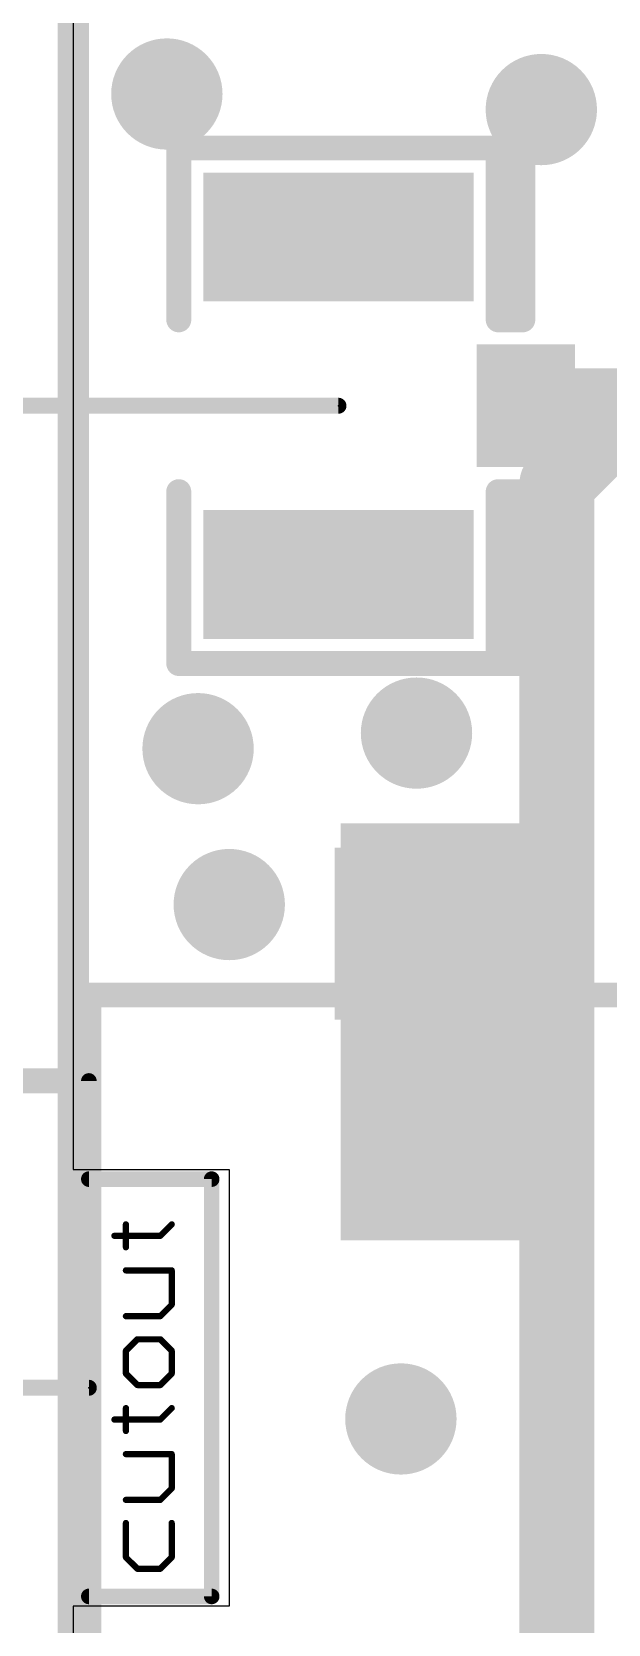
# Model space of a CAD drawing. Extents: x -18.9 to 56.5, y -5.3 to 63.2.
# Drawn here: x -0.34 to 4.35, y 7.47 to 20.45 of the extents above; entities that cross this region are included whole.
import ezdxf

# ---------------------------------------------------------------- set-up
doc = ezdxf.new("R2010")
doc.units = 0
for name, color, linetype in [('1', 12, 'CONTINUOUS'), ('16', 132, 'CONTINUOUS'), ('18', 110, 'CONTINUOUS'), ('20', 53, 'CONTINUOUS'), ('21', 40, 'CONTINUOUS'), ('23', 53, 'CONTINUOUS'), ('47', 253, 'CONTINUOUS'), ('51', 253, 'CONTINUOUS')]:
    doc.layers.add(name, color=color, linetype=linetype)

# ---------------------------------------------------------------- blocks, each defined once
blk = doc.blocks.new('RECT')
blk.add_solid([(-0.5, -0.5), (0.5, -0.5), (-0.5, 0.5), (0.5, 0.5)])
blk = doc.blocks.new('ROUNDV')
at = {"const_width": 0.5}
blk.add_lwpolyline([(0, -0.25, 1), (0, 0.25, 1), (0, -0.25)], format="xyb", dxfattribs=at)

msp = doc.modelspace()

# ---------------------------------------------------------------- linework, layer by layer
at = {"layer": '1'}
for points, const_width in [([(0, 50.8), (0, 0)], 0.254), ([(3.684, 17.399), (7.112, 17.399)], 0.6096)]:
    msp.add_lwpolyline(points, dxfattribs=dict(at, const_width=const_width))
at = {"layer": '1', "const_width": 0.3048}
msp.add_lwpolyline([(3.684, 17.5514, 1), (3.684, 17.2466)], format="xyb", dxfattribs=at)
at = {"layer": '16'}
for points, const_width in [([(0, 50.8), (0, 0)], 0.254), ([(3.937, 16.764), (6.604, 19.431)], 0.6096), ([(3.937, 6.858), (3.937, 16.764)], 0.6096)]:
    msp.add_lwpolyline(points, dxfattribs=dict(at, const_width=const_width))
at = {"layer": '16', "const_width": 0.3048}
for points in [[(3.8292, 16.8718, 1), (4.0448, 16.6562)], [(4.0894, 16.764, 1), (3.7846, 16.764)]]:
    msp.add_lwpolyline(points, format="xyb", dxfattribs=at)
at = {"layer": '20'}
for p, q in [((0, 46.99), (0, 11.176)), ((0, 11.176), (1.27, 11.176)), ((1.27, 11.176), (1.27, 7.62)), ((1.27, 7.62), (0, 7.62)), ((0, 7.62), (0, 0))]:
    msp.add_line(p, q, dxfattribs=at)
at = {"layer": '21'}
for points, const_width in [([(3.459, 19.499), (0.859, 19.499)], 0.2032), ([(0.859, 18.099), (0.859, 19.499)], 0.2032), ([(3.459, 18.099), (3.459, 19.499)], 0.2032), ([(3.659, 19.499), (3.459, 19.499)], 0.2032), ([(3.659, 18.099), (3.659, 19.499)], 0.2032), ([(3.559, 18.099), (3.559, 19.399)], 0.2032), ([(3.659, 18.099), (3.459, 18.099)], 0.2032), ([(0.859, 15.299), (0.859, 16.699)], 0.2032), ([(3.459, 15.299), (3.459, 16.699)], 0.2032), ([(3.659, 16.699), (3.459, 16.699)], 0.2032), ([(3.559, 15.399), (3.559, 16.699)], 0.2032), ([(3.659, 15.299), (3.659, 16.699)], 0.2032), ([(0.859, 15.299), (3.459, 15.299)], 0.2032), ([(3.659, 15.299), (3.459, 15.299)], 0.2032), ([(0.127, 11.098), (0.127, 12.598)], 0.2032), ([(0.127, 12.598), (1.727, 12.598)], 0.2032), ([(4.027, 12.598), (8.127, 12.598)], 0.2032), ([(0.127, 7.698), (0.127, 11.098)], 0.2032), ([(0.127, 11.098), (1.127, 11.098)], 0.127), ([(1.127, 11.098), (1.127, 7.698)], 0.127), ([(0.127, 6.198), (0.127, 7.698)], 0.2032), ([(1.127, 7.698), (0.127, 7.698)], 0.127)]:
    msp.add_lwpolyline(points, dxfattribs=dict(at, const_width=const_width))
for points, const_width in [([(0.859, 19.5498, 1), (0.859, 19.4482)], 0.1016), ([(0.9098, 19.499, 1), (0.8082, 19.499)], 0.1016), ([(3.5098, 19.499, 1), (3.4082, 19.499)], 0.1016), ([(3.459, 19.5498, 1), (3.459, 19.4482)], 0.1016), ([(3.459, 19.4482, 1), (3.459, 19.5498)], 0.1016), ([(3.7098, 19.499, 1), (3.6082, 19.499)], 0.1016), ([(3.659, 19.4482, 1), (3.659, 19.5498)], 0.1016), ([(3.6098, 19.399, 1), (3.5082, 19.399)], 0.1016), ([(3.459, 18.1498, 1), (3.459, 18.0482)], 0.1016), ([(3.659, 18.0482, 1), (3.659, 18.1498)], 0.1016), ([(0.8082, 18.099, 1), (0.9098, 18.099)], 0.1016), ([(3.4082, 18.099, 1), (3.5098, 18.099)], 0.1016), ([(3.5082, 18.099, 1), (3.6098, 18.099)], 0.1016), ([(3.6082, 18.099, 1), (3.7098, 18.099)], 0.1016), ([(0.9098, 16.699, 1), (0.8082, 16.699)], 0.1016), ([(3.5098, 16.699, 1), (3.4082, 16.699)], 0.1016), ([(3.459, 16.7498, 1), (3.459, 16.6482)], 0.1016), ([(3.6098, 16.699, 1), (3.5082, 16.699)], 0.1016), ([(3.7098, 16.699, 1), (3.6082, 16.699)], 0.1016), ([(3.659, 16.6482, 1), (3.659, 16.7498)], 0.1016), ([(3.5082, 15.399, 1), (3.6098, 15.399)], 0.1016), ([(0.859, 15.3498, 1), (0.859, 15.2482)], 0.1016), ([(0.8082, 15.299, 1), (0.9098, 15.299)], 0.1016), ([(3.459, 15.3498, 1), (3.459, 15.2482)], 0.1016), ([(3.4082, 15.299, 1), (3.5098, 15.299)], 0.1016), ([(3.459, 15.2482, 1), (3.459, 15.3498)], 0.1016), ([(3.6082, 15.299, 1), (3.7098, 15.299)], 0.1016), ([(3.659, 15.2482, 1), (3.659, 15.3498)], 0.1016), ([(0.1778, 12.598, 1), (0.0762, 12.598)], 0.1016), ([(0.127, 12.6488, 1), (0.127, 12.5472)], 0.1016), ([(1.727, 12.5472, 1), (1.727, 12.6488)], 0.1016), ([(4.027, 12.6488, 1), (4.027, 12.5472)], 0.1016), ([(0.1778, 11.098, 1), (0.0762, 11.098)], 0.1016), ([(0.127, 11.1298, 1), (0.127, 11.0663)], 0.0635), ([(1.1587, 11.098, 1), (1.0953, 11.098)], 0.0635), ([(1.127, 11.0663, 1), (1.127, 11.1298)], 0.0635), ([(0.0762, 11.098, 1), (0.1778, 11.098)], 0.1016), ([(0.1778, 7.698, 1), (0.0762, 7.698)], 0.1016), ([(0.0762, 7.698, 1), (0.1778, 7.698)], 0.1016), ([(0.127, 7.7298, 1), (0.127, 7.6663)], 0.0635), ([(1.0953, 7.698, 1), (1.1587, 7.698)], 0.0635), ([(1.127, 7.6663, 1), (1.127, 7.7298)], 0.0635)]:
    msp.add_lwpolyline(points, format="xyb", dxfattribs=dict(at, const_width=const_width))
at = {"layer": '23'}
for p in [(2.159, 17.399), (0.127, 9.398)]:
    msp.add_point(p, dxfattribs=at)
at = {"layer": '47', "const_width": 0.13}
for points in [[(2.159, 17.399), (-11.094, 17.399)], [(0.127, 9.398), (-7.284, 9.398)]]:
    msp.add_lwpolyline(points, dxfattribs=at)
at = {"layer": '47', "const_width": 0.065}
for points in [[(2.159, 17.3665, 1), (2.159, 17.4315)], [(0.127, 9.3655, 1), (0.127, 9.4305)]]:
    msp.add_lwpolyline(points, format="xyb", dxfattribs=at)
at = {"layer": '51'}
for points, const_width in [([(0.127, 11.898), (0.127, 12.598)], 0.2032), ([(0.127, 12.598), (12.127, 12.598)], 0.2032), ([(-1.873, 11.898), (0.127, 11.898)], 0.2032), ([(0.127, 6.898), (0.127, 11.898)], 0.127), ([(0.3355, 10.6361), (0.7084, 10.6361)], 0.0508), ([(0.4288, 10.5428), (0.4288, 10.7293)], 0.0508), ([(0.7084, 10.6361), (0.8016, 10.7293)], 0.0508), ([(0.8016, 10.3544), (0.4288, 10.3544)], 0.0508), ([(0.8016, 10.0747), (0.8016, 10.3544)], 0.0508), ([(0.4288, 9.9815), (0.7084, 9.9815)], 0.0508), ([(0.7084, 9.9815), (0.8016, 10.0747)], 0.0508), ([(0.522, 9.7931), (0.4288, 9.6999)], 0.0508), ([(0.7084, 9.7931), (0.522, 9.7931)], 0.0508), ([(0.8016, 9.6999), (0.7084, 9.7931)], 0.0508), ([(0.4288, 9.6999), (0.4288, 9.5134)], 0.0508), ([(0.8016, 9.5134), (0.8016, 9.6999)], 0.0508), ([(0.4288, 9.5134), (0.522, 9.4202)], 0.0508), ([(0.7084, 9.4202), (0.8016, 9.5134)], 0.0508), ([(0.522, 9.4202), (0.7084, 9.4202)], 0.0508), ([(0.4288, 9.046), (0.4288, 9.2324)], 0.0508), ([(0.7084, 9.1392), (0.8016, 9.2324)], 0.0508), ([(0.3355, 9.1392), (0.7084, 9.1392)], 0.0508), ([(0.8016, 8.8576), (0.4288, 8.8576)], 0.0508), ([(0.8016, 8.5779), (0.8016, 8.8576)], 0.0508), ([(0.7084, 8.4847), (0.8016, 8.5779)], 0.0508), ([(0.4288, 8.4847), (0.7084, 8.4847)], 0.0508), ([(0.4288, 8.2963), (0.4288, 8.0166)], 0.0508), ([(0.8016, 8.0166), (0.8016, 8.2963)], 0.0508), ([(0.4288, 8.0166), (0.522, 7.9234)], 0.0508), ([(0.522, 7.9234), (0.7084, 7.9234)], 0.0508), ([(0.7084, 7.9234), (0.8016, 8.0166)], 0.0508)]:
    msp.add_lwpolyline(points, dxfattribs=dict(at, const_width=const_width))
for points, const_width in [([(0.1778, 12.598, 1), (0.0762, 12.598)], 0.1016), ([(0.127, 12.6488, 1), (0.127, 12.5472)], 0.1016), ([(0.0762, 11.898, 1), (0.1778, 11.898)], 0.1016), ([(0.1588, 11.898, 1), (0.0953, 11.898)], 0.0635), ([(0.127, 11.8472, 1), (0.127, 11.9488)], 0.1016), ([(0.3355, 10.6488, 1), (0.3355, 10.6234)], 0.0254), ([(0.4415, 10.7293, 1), (0.4161, 10.7293)], 0.0254), ([(0.6994, 10.645, 1), (0.7174, 10.6271)], 0.0254), ([(0.7084, 10.6234, 1), (0.7084, 10.6488)], 0.0254), ([(0.8106, 10.7203, 1), (0.7926, 10.7382)], 0.0254), ([(0.4161, 10.5428, 1), (0.4415, 10.5428)], 0.0254), ([(0.4288, 10.3671, 1), (0.4288, 10.3417)], 0.0254), ([(0.8143, 10.3544, 1), (0.7889, 10.3544)], 0.0254), ([(0.8016, 10.3417, 1), (0.8016, 10.3671)], 0.0254), ([(0.4288, 9.9942, 1), (0.4288, 9.9688)], 0.0254), ([(0.6994, 9.9905, 1), (0.7174, 9.9726)], 0.0254), ([(0.7084, 9.9688, 1), (0.7084, 9.9942)], 0.0254), ([(0.7889, 10.0747, 1), (0.8143, 10.0747)], 0.0254), ([(0.8106, 10.0658, 1), (0.7926, 10.0837)], 0.0254), ([(0.522, 9.8058, 1), (0.522, 9.7804)], 0.0254), ([(0.5309, 9.7841, 1), (0.513, 9.8021)], 0.0254), ([(0.7174, 9.8021, 1), (0.6994, 9.7841)], 0.0254), ([(0.7084, 9.7804, 1), (0.7084, 9.8058)], 0.0254), ([(0.4415, 9.6999, 1), (0.4161, 9.6999)], 0.0254), ([(0.4198, 9.7088, 1), (0.4377, 9.6909)], 0.0254), ([(0.8143, 9.6999, 1), (0.7889, 9.6999)], 0.0254), ([(0.7926, 9.6909, 1), (0.8106, 9.7088)], 0.0254), ([(0.4377, 9.5224, 1), (0.4198, 9.5045)], 0.0254), ([(0.4161, 9.5134, 1), (0.4415, 9.5134)], 0.0254), ([(0.7889, 9.5134, 1), (0.8143, 9.5134)], 0.0254), ([(0.8106, 9.5045, 1), (0.7926, 9.5224)], 0.0254), ([(0.522, 9.4329, 1), (0.522, 9.4075)], 0.0254), ([(0.513, 9.4112, 1), (0.5309, 9.4292)], 0.0254), ([(0.6994, 9.4292, 1), (0.7174, 9.4112)], 0.0254), ([(0.7084, 9.4075, 1), (0.7084, 9.4329)], 0.0254), ([(0.4415, 9.2324, 1), (0.4161, 9.2324)], 0.0254), ([(0.8106, 9.2235, 1), (0.7926, 9.2414)], 0.0254), ([(0.3355, 9.1519, 1), (0.3355, 9.1265)], 0.0254), ([(0.6994, 9.1482, 1), (0.7174, 9.1303)], 0.0254), ([(0.7084, 9.1265, 1), (0.7084, 9.1519)], 0.0254), ([(0.4161, 9.046, 1), (0.4415, 9.046)], 0.0254), ([(0.4288, 8.8703, 1), (0.4288, 8.8449)], 0.0254), ([(0.8143, 8.8576, 1), (0.7889, 8.8576)], 0.0254), ([(0.8016, 8.8449, 1), (0.8016, 8.8703)], 0.0254), ([(0.7889, 8.5779, 1), (0.8143, 8.5779)], 0.0254), ([(0.8106, 8.5689, 1), (0.7926, 8.5869)], 0.0254), ([(0.4288, 8.4974, 1), (0.4288, 8.472)], 0.0254), ([(0.6994, 8.4937, 1), (0.7174, 8.4757)], 0.0254), ([(0.7084, 8.472, 1), (0.7084, 8.4974)], 0.0254), ([(0.4415, 8.2963, 1), (0.4161, 8.2963)], 0.0254), ([(0.8143, 8.2963, 1), (0.7889, 8.2963)], 0.0254), ([(0.4377, 8.0256, 1), (0.4198, 8.0076)], 0.0254), ([(0.4161, 8.0166, 1), (0.4415, 8.0166)], 0.0254), ([(0.522, 7.9361, 1), (0.522, 7.9107)], 0.0254), ([(0.513, 7.9144, 1), (0.5309, 7.9324)], 0.0254), ([(0.6994, 7.9324, 1), (0.7174, 7.9144)], 0.0254), ([(0.7084, 7.9107, 1), (0.7084, 7.9361)], 0.0254), ([(0.7889, 8.0166, 1), (0.8143, 8.0166)], 0.0254), ([(0.8106, 8.0076, 1), (0.7926, 8.0256)], 0.0254)]:
    msp.add_lwpolyline(points, format="xyb", dxfattribs=dict(at, const_width=const_width))

# ---------------------------------------------------------------- block references
at = {"layer": '1'}
for p, xscale, yscale in [((2.159, 18.774), 2.2, 1.05), ((2.159, 16.024), 2.2, 1.05), ((2.927, 12.298), 1.5, 3.4)]:
    msp.add_blockref('RECT', p, dxfattribs=dict(at, xscale=xscale, yscale=yscale))
at = {"layer": '1', "xscale": 0.8}
msp.add_blockref('RECT', (3.684, 17.399), dxfattribs=at)
at = {"layer": '18', "xscale": 0.9064, "yscale": 0.9064}
for p in [(0.762, 19.939), (0.762, 19.939), (3.81, 19.812), (3.81, 19.812), (2.794, 14.732), (2.794, 14.732), (1.016, 14.605), (1.016, 14.605), (1.27, 13.335), (1.27, 13.335), (2.667, 9.144), (2.667, 9.144)]:
    msp.add_blockref('ROUNDV', p, dxfattribs=at)
at = {"layer": '51', "xscale": 1.6, "yscale": 1.4}
msp.add_blockref('RECT', (2.927, 13.098), dxfattribs=at)

doc.saveas('drawing.dxf')
